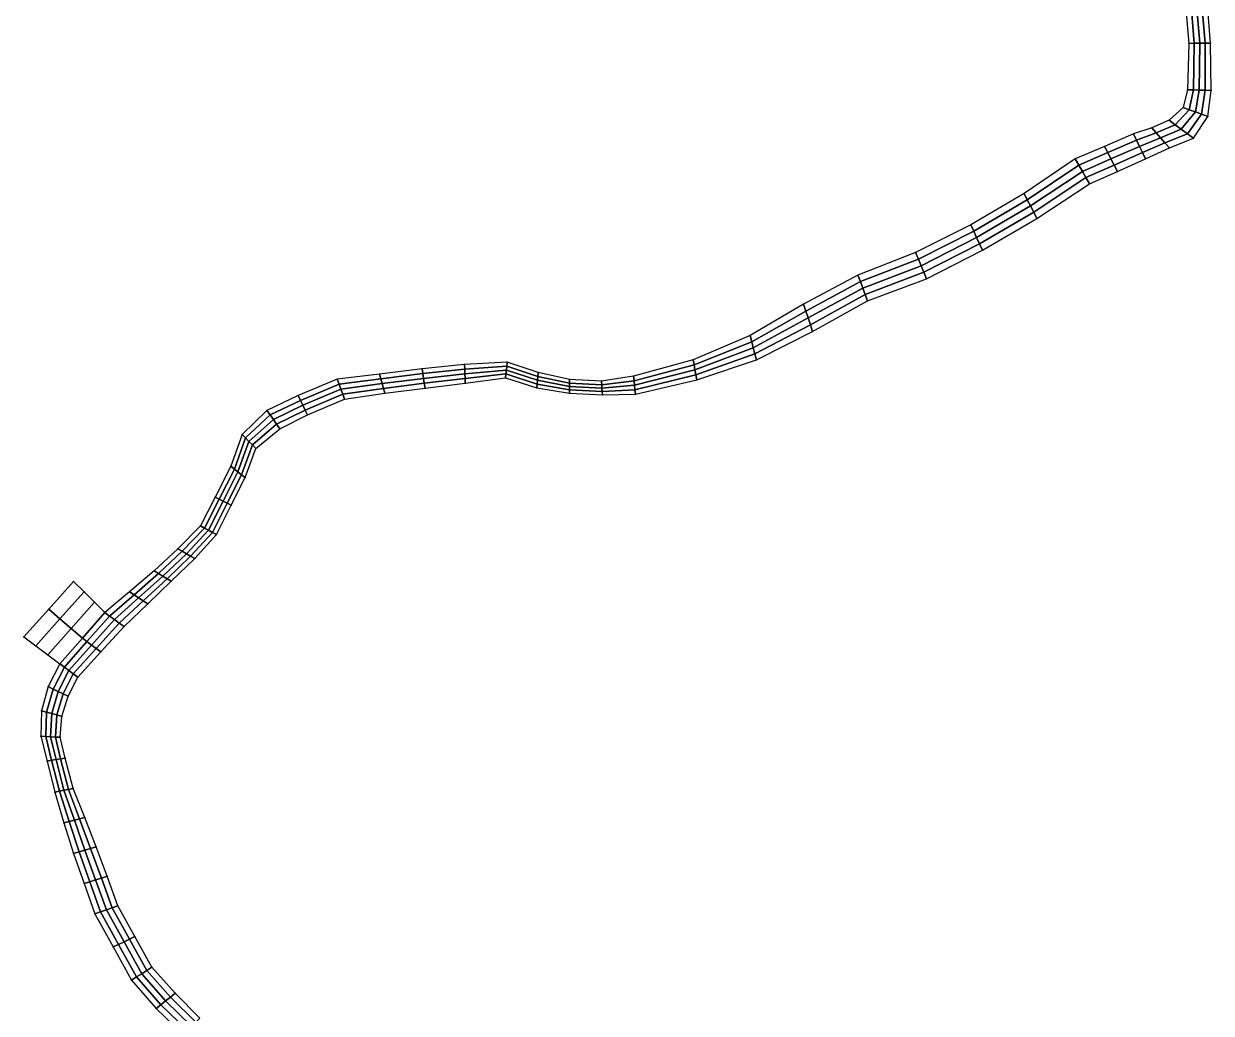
# Model space of a CAD drawing. Extents: x 380707 to 407438, y 6452841 to 6483357.
# Drawn here: x 405759 to 406925, y 6481448 to 6482420 of the extents above; entities that cross this region are included whole.
import ezdxf

# ---------------------------------------------------------------- set-up
doc = ezdxf.new("R2010")
doc.units = 0
for name, color, linetype in [('MESH_BOUND', 25, 'CONTINUOUS'), ('MESH_ELEMS', 18, 'CONTINUOUS'), ('MESH_NODES', 18, 'CONTINUOUS')]:
    doc.layers.add(name, color=color, linetype=linetype)

msp = doc.modelspace()

# ---------------------------------------------------------------- linework, layer by layer
at = {"layer": 'MESH_BOUND', "color": 25}
for points in [[(406899.374, 6482445.8, 2.197), (406903.175, 6482400.51, 2.156)], [(406924.69, 6482400.67, 2.935), (406920.916, 6482446.82, 2.955)], [(406903.175, 6482400.51, 2.156), (406901.869, 6482354.98, 1.954)], [(406925.285, 6482354.33, 2.715), (406924.69, 6482400.67, 2.935)], [(406901.869, 6482354.98, 1.954), (406897.607, 6482337.52, 1.941)], [(406921.864, 6482328.77, 2.942), (406925.285, 6482354.33, 2.715)], [(406897.607, 6482337.52, 1.941), (406883.888, 6482325.13, 2.434)], [(406907.859, 6482307.37, 2.634), (406921.864, 6482328.77, 2.942)], [(406866.813, 6482317.52, 2.259), (406849, 6482311.6, 1.818)], [(406883.888, 6482325.13, 2.434), (406866.813, 6482317.52, 2.259)], [(406849, 6482311.6, 1.818), (406820.4, 6482299.35, 2.049)], [(406884.132, 6482297.86, 2.677), (406907.859, 6482307.37, 2.634)], [(406820.4, 6482299.35, 2.049), (406791.8, 6482287.1, 2.256)], [(406860.7, 6482287.1, 2.396), (406884.132, 6482297.86, 2.677)], [(406791.8, 6482287.1, 2.256), (406741.429, 6482253.16, 2.322)], [(406833.25, 6482274.85, 2.515), (406860.7, 6482287.1, 2.396)], [(406805.8, 6482262.6, 2.263), (406833.25, 6482274.85, 2.515)], [(406754.083, 6482228.66, 2.103), (406805.8, 6482262.6, 2.263)], [(406741.429, 6482253.16, 2.322), (406689.128, 6482222.4, 2.809)], [(406700.752, 6482197.38, 1.746), (406754.083, 6482228.66, 2.103)], [(406689.128, 6482222.4, 2.809), (406634.988, 6482195.09, 1.677)], [(406634.988, 6482195.09, 1.677), (406578.404, 6482173.01, 1.805)], [(406645.772, 6482169.34, 1.91), (406700.752, 6482197.38, 1.746)], [(406578.404, 6482173.01, 1.805), (406524.94, 6482144.32, 1.602)], [(406587.823, 6482147.69, 2.189), (406645.772, 6482169.34, 1.91)], [(406524.94, 6482144.32, 1.602), (406472.52, 6482113.65, 2.541)], [(406533.902, 6482117.59, 1.396), (406587.823, 6482147.69, 2.189)], [(406472.52, 6482113.65, 2.541), (406416.668, 6482089.98, 1.077)], [(406478.756, 6482089.68, 2.051), (406533.902, 6482117.59, 1.396)], [(406192.097, 6482085.29, 0.801), (406150.379, 6482081.11, 0.997)], [(406234, 6482087.4, 1.214), (406192.097, 6482085.29, 0.801)], [(406264.243, 6482077.42, 0.924), (406234, 6482087.4, 1.214)], [(406416.668, 6482089.98, 1.077), (406358.144, 6482073.74, 0.774)], [(406420.091, 6482070.21, 2.665), (406478.756, 6482089.68, 2.051)], [(406108.752, 6482075.87, 1.029), (406067.096, 6482070.86, 1.155)], [(406150.379, 6482081.11, 0.997), (406108.752, 6482075.87, 1.029)], [(406192.85, 6482066.81, 1.79), (406232.3, 6482072.3, 1.345)], [(406232.3, 6482072.3, 1.345), (406263.171, 6482062.22, 2.16)], [(406295.178, 6482070.39, 1.354), (406264.243, 6482077.42, 0.924)], [(406358.144, 6482073.74, 0.774), (406326.684, 6482068.78, 1.456)], [(406067.096, 6482070.86, 1.155), (406028.644, 6482054.83, 0.814)], [(406113.784, 6482057.17, 1.699), (406153.311, 6482062.03, 2.197)], [(406153.311, 6482062.03, 2.197), (406192.85, 6482066.81, 1.79)], [(406263.171, 6482062.22, 2.16), (406295.011, 6482057.01, 2.436)], [(406326.684, 6482068.78, 1.456), (406295.178, 6482070.39, 1.354)], [(406359.884, 6482056.01, 2.358), (406420.091, 6482070.21, 2.665)], [(406028.644, 6482054.83, 0.814), (405998.077, 6482040.2, 0.955)], [(406038.035, 6482035.79, 2.56), (406074.391, 6482051.29, 2.397)], [(406074.391, 6482051.29, 2.397), (406113.784, 6482057.17, 1.699)], [(406295.011, 6482057.01, 2.436), (406327.415, 6482055.42, 2.282)], [(406327.415, 6482055.42, 2.282), (406359.884, 6482056.01, 2.358)], [(405998.077, 6482040.2, 0.955), (405973.777, 6482016.7, 0.702)], [(406010.741, 6482022.14, 1.749), (406038.035, 6482035.79, 2.56)], [(405973.777, 6482016.7, 0.702), (405962.612, 6481985.37, 1.196)], [(405987.105, 6482002.9, 2.671), (406010.741, 6482022.14, 1.749)], [(405976.684, 6481974.35, 2.105), (405987.105, 6482002.9, 2.671)], [(405962.612, 6481985.37, 1.196), (405947.238, 6481955.17, 1.402)], [(405963.034, 6481947.05, 0.734), (405976.684, 6481974.35, 2.105)], [(405947.238, 6481955.17, 1.402), (405932.832, 6481926.86, 1.569)], [(405948.663, 6481918.32, 1.511), (405963.034, 6481947.05, 0.734)], [(405932.832, 6481926.86, 1.569), (405910.655, 6481904.33, 1.042)], [(405927.284, 6481894.74, 0.868), (405948.663, 6481918.32, 1.511)], [(405910.655, 6481904.33, 1.042), (405887.514, 6481882.59, 0.459)], [(405904.162, 6481872.44, 1.779), (405927.284, 6481894.74, 0.868)], [(405887.514, 6481882.59, 0.459), (405863.207, 6481862.14, 0.393)], [(405808.3, 6481872.1, 2.307), (405783.8, 6481844.95, 2.788)], [(405818.496, 6481861.96, 2.088), (405808.3, 6481872.1, 2.307)], [(405880.998, 6481850.19, 1.964), (405904.162, 6481872.44, 1.779)], [(405828.696, 6481851.83, 1.889), (405818.496, 6481861.96, 2.088)], [(405838.9, 6481841.7, 0.943), (405828.696, 6481851.83, 1.889)], [(405863.207, 6481862.14, 0.393), (405838.9, 6481841.7, 0.943)], [(405783.8, 6481844.95, 2.788), (405759.3, 6481817.8, 1.444)], [(405857.83, 6481827.94, 2.133), (405880.998, 6481850.19, 1.964)], [(405835.084, 6481803.12, 2.259), (405857.83, 6481827.94, 2.133)], [(405759.3, 6481817.8, 1.444), (405771.13, 6481809.01, 1.756)], [(405771.13, 6481809.01, 1.756), (405782.954, 6481800.22, 1.089)], [(405782.954, 6481800.22, 1.089), (405794.762, 6481791.4, 0.98)], [(405812.342, 6481778.29, 2.857), (405835.084, 6481803.12, 2.259)], [(405794.762, 6481791.4, 0.98), (405783.3, 6481769.04, 0.906)], [(405783.3, 6481769.04, 0.906), (405776.729, 6481745.37, 1.326)], [(405802.878, 6481759.62, 2.728), (405812.342, 6481778.29, 2.857)], [(405796.742, 6481739.86, 2.65), (405802.878, 6481759.62, 2.728)], [(405776.729, 6481745.37, 1.326), (405776.167, 6481720.35, 1.726)], [(405795.116, 6481719.26, 2.601), (405796.742, 6481739.86, 2.65)], [(405776.167, 6481720.35, 1.726), (405782.144, 6481695.95, 1.512)], [(405799.89, 6481698.88, 2.648), (405795.116, 6481719.26, 2.601)], [(405782.144, 6481695.95, 1.512), (405789.792, 6481665.47, 1.249)], [(405807.712, 6481669.09, 2.786), (405799.89, 6481698.88, 2.648)], [(405789.792, 6481665.47, 1.249), (405798.75, 6481635.34, 0.995)], [(405819.217, 6481640.47, 2.588), (405807.712, 6481669.09, 2.786)], [(405798.75, 6481635.34, 0.995), (405808.043, 6481605.32, 1.665)], [(405830.471, 6481611.75, 2.208), (405819.217, 6481640.47, 2.588)], [(405841.137, 6481582.8, 2.59), (405830.471, 6481611.75, 2.208)], [(405808.043, 6481605.32, 1.665), (405818.57, 6481575.71, 1.282)], [(405851.804, 6481553.85, 2.073), (405841.137, 6481582.8, 2.59)], [(405818.57, 6481575.71, 1.282), (405829.098, 6481546.09, 1.122)], [(405868.495, 6481523.75, 2.816), (405851.804, 6481553.85, 2.073)], [(405829.098, 6481546.09, 1.122), (405847.048, 6481513.43, 0.812)], [(405847.048, 6481513.43, 0.812), (405864.997, 6481480.78, 1.481)], [(405885.189, 6481493.64, 2.368), (405868.495, 6481523.75, 2.816)], [(405907.856, 6481468.05, 2.455), (405885.189, 6481493.64, 2.368)], [(405864.997, 6481480.78, 1.481), (405889.422, 6481453.07, 1.622)], [(405932.214, 6481443.72, 2.878), (405907.856, 6481468.05, 2.455)], [(405889.422, 6481453.07, 1.622), (405916.237, 6481427.19, 1.552)]]:
    msp.add_polyline3d(points, dxfattribs=at)
at = {"layer": 'MESH_ELEMS', "color": 178}
for points in [[(406903.175, 6482400.51, 2.156), (406908.554, 6482400.55, 1.895), (406904.759, 6482446.06, 1.97), (406899.374, 6482445.8, 2.197)], [(406908.554, 6482400.55, 1.895), (406913.933, 6482400.59, 1.921), (406910.145, 6482446.31, 1.786), (406904.759, 6482446.06, 1.97)], [(406913.933, 6482400.59, 1.921), (406919.311, 6482400.63, 2.671), (406915.531, 6482446.57, 2.893), (406910.145, 6482446.31, 1.786)], [(406919.311, 6482400.63, 2.671), (406924.69, 6482400.67, 2.935), (406920.916, 6482446.82, 2.955), (406915.531, 6482446.57, 2.893)], [(406901.869, 6482354.98, 1.954), (406907.723, 6482354.82, 2.073), (406908.554, 6482400.55, 1.895), (406903.175, 6482400.51, 2.156)], [(406907.723, 6482354.82, 2.073), (406913.577, 6482354.66, 2.155), (406913.933, 6482400.59, 1.921), (406908.554, 6482400.55, 1.895)], [(406913.577, 6482354.66, 2.155), (406919.431, 6482354.49, 2.287), (406919.311, 6482400.63, 2.671), (406913.933, 6482400.59, 1.921)], [(406919.431, 6482354.49, 2.287), (406925.285, 6482354.33, 2.715), (406924.69, 6482400.67, 2.935), (406919.311, 6482400.63, 2.671)], [(406897.607, 6482337.52, 1.941), (406903.671, 6482335.34, 2.065), (406907.723, 6482354.82, 2.073), (406901.869, 6482354.98, 1.954)], [(406903.671, 6482335.34, 2.065), (406909.735, 6482333.15, 1.852), (406913.577, 6482354.66, 2.155), (406907.723, 6482354.82, 2.073)], [(406909.735, 6482333.15, 1.852), (406915.8, 6482330.96, 2.224), (406919.431, 6482354.49, 2.287), (406913.577, 6482354.66, 2.155)], [(406915.8, 6482330.96, 2.224), (406921.864, 6482328.77, 2.942), (406925.285, 6482354.33, 2.715), (406919.431, 6482354.49, 2.287)], [(406883.888, 6482325.13, 2.434), (406889.881, 6482320.69, 2.739), (406903.671, 6482335.34, 2.065), (406897.607, 6482337.52, 1.941)], [(406889.881, 6482320.69, 2.739), (406895.874, 6482316.25, 2.738), (406909.735, 6482333.15, 1.852), (406903.671, 6482335.34, 2.065)], [(406895.874, 6482316.25, 2.738), (406901.866, 6482311.81, 2.227), (406915.8, 6482330.96, 2.224), (406909.735, 6482333.15, 1.852)], [(406901.866, 6482311.81, 2.227), (406907.859, 6482307.37, 2.634), (406921.864, 6482328.77, 2.942), (406915.8, 6482330.96, 2.224)], [(406849, 6482311.6, 1.818), (406851.925, 6482305.47, 1.945), (406871.143, 6482312.6, 2.07), (406866.813, 6482317.52, 2.259)], [(406866.813, 6482317.52, 2.259), (406871.143, 6482312.6, 2.07), (406889.881, 6482320.69, 2.739), (406883.888, 6482325.13, 2.434)], [(406871.143, 6482312.6, 2.07), (406875.473, 6482307.69, 2.006), (406895.874, 6482316.25, 2.738), (406889.881, 6482320.69, 2.739)], [(406820.4, 6482299.35, 2.049), (406823.613, 6482293.22, 2.272), (406851.925, 6482305.47, 1.945), (406849, 6482311.6, 1.818)], [(406823.613, 6482293.22, 2.272), (406826.825, 6482287.1, 2.353), (406854.85, 6482299.35, 2.125), (406851.925, 6482305.47, 1.945)], [(406851.925, 6482305.47, 1.945), (406854.85, 6482299.35, 2.125), (406875.473, 6482307.69, 2.006), (406871.143, 6482312.6, 2.07)], [(406854.85, 6482299.35, 2.125), (406857.775, 6482293.22, 2.261), (406879.802, 6482302.77, 2.312), (406875.473, 6482307.69, 2.006)], [(406875.473, 6482307.69, 2.006), (406879.802, 6482302.77, 2.312), (406901.866, 6482311.81, 2.227), (406895.874, 6482316.25, 2.738)], [(406879.802, 6482302.77, 2.312), (406884.132, 6482297.86, 2.677), (406907.859, 6482307.37, 2.634), (406901.866, 6482311.81, 2.227)], [(406791.8, 6482287.1, 2.256), (406795.3, 6482280.97, 2.642), (406823.613, 6482293.22, 2.272), (406820.4, 6482299.35, 2.049)], [(406826.825, 6482287.1, 2.353), (406830.037, 6482280.97, 2.434), (406857.775, 6482293.22, 2.261), (406854.85, 6482299.35, 2.125)], [(406857.775, 6482293.22, 2.261), (406860.7, 6482287.1, 2.396), (406884.132, 6482297.86, 2.677), (406879.802, 6482302.77, 2.312)], [(406741.429, 6482253.16, 2.322), (406744.593, 6482247.04, 1.388), (406795.3, 6482280.97, 2.642), (406791.8, 6482287.1, 2.256)], [(406795.3, 6482280.97, 2.642), (406798.8, 6482274.85, 2.539), (406826.825, 6482287.1, 2.353), (406823.613, 6482293.22, 2.272)], [(406798.8, 6482274.85, 2.539), (406802.3, 6482268.72, 2.401), (406830.037, 6482280.97, 2.434), (406826.825, 6482287.1, 2.353)], [(406830.037, 6482280.97, 2.434), (406833.25, 6482274.85, 2.515), (406860.7, 6482287.1, 2.396), (406857.775, 6482293.22, 2.261)], [(406744.593, 6482247.04, 1.388), (406747.756, 6482240.91, 1.464), (406798.8, 6482274.85, 2.539), (406795.3, 6482280.97, 2.642)], [(406747.756, 6482240.91, 1.464), (406750.92, 6482234.79, 2.1), (406802.3, 6482268.72, 2.401), (406798.8, 6482274.85, 2.539)], [(406802.3, 6482268.72, 2.401), (406805.8, 6482262.6, 2.263), (406833.25, 6482274.85, 2.515), (406830.037, 6482280.97, 2.434)], [(406750.92, 6482234.79, 2.1), (406754.083, 6482228.66, 2.103), (406805.8, 6482262.6, 2.263), (406802.3, 6482268.72, 2.401)], [(406689.128, 6482222.4, 2.809), (406692.034, 6482216.14, 2.515), (406744.593, 6482247.04, 1.388), (406741.429, 6482253.16, 2.322)], [(406692.034, 6482216.14, 2.515), (406694.94, 6482209.89, 2.034), (406747.756, 6482240.91, 1.464), (406744.593, 6482247.04, 1.388)], [(406694.94, 6482209.89, 2.034), (406697.846, 6482203.63, 1.513), (406750.92, 6482234.79, 2.1), (406747.756, 6482240.91, 1.464)], [(406697.846, 6482203.63, 1.513), (406700.752, 6482197.38, 1.746), (406754.083, 6482228.66, 2.103), (406750.92, 6482234.79, 2.1)], [(406634.988, 6482195.09, 1.677), (406637.684, 6482188.65, 1.676), (406692.034, 6482216.14, 2.515), (406689.128, 6482222.4, 2.809)], [(406637.684, 6482188.65, 1.676), (406640.38, 6482182.21, 2.058), (406694.94, 6482209.89, 2.034), (406692.034, 6482216.14, 2.515)], [(406640.38, 6482182.21, 2.058), (406643.076, 6482175.77, 1.801), (406697.846, 6482203.63, 1.513), (406694.94, 6482209.89, 2.034)], [(406643.076, 6482175.77, 1.801), (406645.772, 6482169.34, 1.91), (406700.752, 6482197.38, 1.746), (406697.846, 6482203.63, 1.513)], [(406578.404, 6482173.01, 1.805), (406580.759, 6482166.68, 1.619), (406637.684, 6482188.65, 1.676), (406634.988, 6482195.09, 1.677)], [(406580.759, 6482166.68, 1.619), (406583.113, 6482160.35, 1.886), (406640.38, 6482182.21, 2.058), (406637.684, 6482188.65, 1.676)], [(406583.113, 6482160.35, 1.886), (406585.468, 6482154.02, 2.137), (406643.076, 6482175.77, 1.801), (406640.38, 6482182.21, 2.058)], [(406524.94, 6482144.32, 1.602), (406527.181, 6482137.64, 1.804), (406580.759, 6482166.68, 1.619), (406578.404, 6482173.01, 1.805)], [(406527.181, 6482137.64, 1.804), (406529.421, 6482130.96, 2.101), (406583.113, 6482160.35, 1.886), (406580.759, 6482166.68, 1.619)], [(406585.468, 6482154.02, 2.137), (406587.823, 6482147.69, 2.189), (406645.772, 6482169.34, 1.91), (406643.076, 6482175.77, 1.801)], [(406529.421, 6482130.96, 2.101), (406531.662, 6482124.27, 1.795), (406585.468, 6482154.02, 2.137), (406583.113, 6482160.35, 1.886)], [(406531.662, 6482124.27, 1.795), (406533.902, 6482117.59, 1.396), (406587.823, 6482147.69, 2.189), (406585.468, 6482154.02, 2.137)], [(406472.52, 6482113.65, 2.541), (406474.079, 6482107.66, 1.541), (406527.181, 6482137.64, 1.804), (406524.94, 6482144.32, 1.602)], [(406474.079, 6482107.66, 1.541), (406475.638, 6482101.67, 0.821), (406529.421, 6482130.96, 2.101), (406527.181, 6482137.64, 1.804)], [(406475.638, 6482101.67, 0.821), (406477.197, 6482095.67, 1.398), (406531.662, 6482124.27, 1.795), (406529.421, 6482130.96, 2.101)], [(406477.197, 6482095.67, 1.398), (406478.756, 6482089.68, 2.051), (406533.902, 6482117.59, 1.396), (406531.662, 6482124.27, 1.795)], [(406416.668, 6482089.98, 1.077), (406417.524, 6482085.04, 0.796), (406474.079, 6482107.66, 1.541), (406472.52, 6482113.65, 2.541)], [(406417.524, 6482085.04, 0.796), (406418.38, 6482080.1, 1.366), (406475.638, 6482101.67, 0.821), (406474.079, 6482107.66, 1.541)], [(406418.38, 6482080.1, 1.366), (406419.235, 6482075.15, 2.537), (406477.197, 6482095.67, 1.398), (406475.638, 6482101.67, 0.821)], [(406419.235, 6482075.15, 2.537), (406420.091, 6482070.21, 2.665), (406478.756, 6482089.68, 2.051), (406477.197, 6482095.67, 1.398)], [(406150.379, 6482081.11, 0.997), (406151.112, 6482076.34, 1.697), (406192.286, 6482080.67, 0.965), (406192.097, 6482085.29, 0.801)], [(406192.097, 6482085.29, 0.801), (406192.286, 6482080.67, 0.965), (406233.575, 6482083.63, 1.049), (406234, 6482087.4, 1.214)], [(406234, 6482087.4, 1.214), (406233.575, 6482083.63, 1.049), (406263.975, 6482073.62, 1.117), (406264.243, 6482077.42, 0.924)], [(406358.144, 6482073.74, 0.774), (406358.579, 6482069.31, 1.017), (406417.524, 6482085.04, 0.796), (406416.668, 6482089.98, 1.077)], [(406358.579, 6482069.31, 1.017), (406359.014, 6482064.88, 1.828), (406418.38, 6482080.1, 1.366), (406417.524, 6482085.04, 0.796)], [(406067.096, 6482070.86, 1.155), (406068.92, 6482065.97, 1.827), (406110.01, 6482071.2, 1.138), (406108.752, 6482075.87, 1.029)], [(406108.752, 6482075.87, 1.029), (406110.01, 6482071.2, 1.138), (406151.112, 6482076.34, 1.697), (406150.379, 6482081.11, 0.997)], [(406110.01, 6482071.2, 1.138), (406111.268, 6482066.52, 1.31), (406151.845, 6482071.57, 2.337), (406151.112, 6482076.34, 1.697)], [(406151.112, 6482076.34, 1.697), (406151.845, 6482071.57, 2.337), (406192.474, 6482076.05, 1.724), (406192.286, 6482080.67, 0.965)], [(406151.845, 6482071.57, 2.337), (406152.578, 6482066.8, 2.59), (406192.662, 6482071.43, 2.16), (406192.474, 6482076.05, 1.724)], [(406192.286, 6482080.67, 0.965), (406192.474, 6482076.05, 1.724), (406233.15, 6482079.85, 1.079), (406233.575, 6482083.63, 1.049)], [(406192.474, 6482076.05, 1.724), (406192.662, 6482071.43, 2.16), (406232.725, 6482076.08, 1.17), (406233.15, 6482079.85, 1.079)], [(406192.662, 6482071.43, 2.16), (406192.85, 6482066.81, 1.79), (406232.3, 6482072.3, 1.345), (406232.725, 6482076.08, 1.17)], [(406232.725, 6482076.08, 1.17), (406232.3, 6482072.3, 1.345), (406263.171, 6482062.22, 2.16), (406263.439, 6482066.02, 1.872)], [(406233.15, 6482079.85, 1.079), (406232.725, 6482076.08, 1.17), (406263.439, 6482066.02, 1.872), (406263.707, 6482069.82, 1.435)], [(406233.575, 6482083.63, 1.049), (406233.15, 6482079.85, 1.079), (406263.707, 6482069.82, 1.435), (406263.975, 6482073.62, 1.117)], [(406263.975, 6482073.62, 1.117), (406263.707, 6482069.82, 1.435), (406295.094, 6482063.7, 2.198), (406295.136, 6482067.04, 1.813)], [(406264.243, 6482077.42, 0.924), (406263.975, 6482073.62, 1.117), (406295.136, 6482067.04, 1.813), (406295.178, 6482070.39, 1.354)], [(406326.684, 6482068.78, 1.456), (406326.867, 6482065.44, 1.932), (406358.579, 6482069.31, 1.017), (406358.144, 6482073.74, 0.774)], [(406359.014, 6482064.88, 1.828), (406359.449, 6482060.44, 2.27), (406419.235, 6482075.15, 2.537), (406418.38, 6482080.1, 1.366)], [(406359.449, 6482060.44, 2.27), (406359.884, 6482056.01, 2.358), (406420.091, 6482070.21, 2.665), (406419.235, 6482075.15, 2.537)], [(406028.644, 6482054.83, 0.814), (406030.992, 6482050.07, 1.598), (406068.92, 6482065.97, 1.827), (406067.096, 6482070.86, 1.155)], [(406030.992, 6482050.07, 1.598), (406033.34, 6482045.31, 2.532), (406070.744, 6482061.08, 2.199), (406068.92, 6482065.97, 1.827)], [(406033.34, 6482045.31, 2.532), (406035.687, 6482040.55, 2.546), (406072.567, 6482056.18, 2.342), (406070.744, 6482061.08, 2.199)], [(406068.92, 6482065.97, 1.827), (406070.744, 6482061.08, 2.199), (406111.268, 6482066.52, 1.31), (406110.01, 6482071.2, 1.138)], [(406070.744, 6482061.08, 2.199), (406072.567, 6482056.18, 2.342), (406112.526, 6482061.85, 1.529), (406111.268, 6482066.52, 1.31)], [(406072.567, 6482056.18, 2.342), (406074.391, 6482051.29, 2.397), (406113.784, 6482057.17, 1.699), (406112.526, 6482061.85, 1.529)], [(406111.268, 6482066.52, 1.31), (406112.526, 6482061.85, 1.529), (406152.578, 6482066.8, 2.59), (406151.845, 6482071.57, 2.337)], [(406112.526, 6482061.85, 1.529), (406113.784, 6482057.17, 1.699), (406153.311, 6482062.03, 2.197), (406152.578, 6482066.8, 2.59)], [(406152.578, 6482066.8, 2.59), (406153.311, 6482062.03, 2.197), (406192.85, 6482066.81, 1.79), (406192.662, 6482071.43, 2.16)], [(406263.439, 6482066.02, 1.872), (406263.171, 6482062.22, 2.16), (406295.011, 6482057.01, 2.436), (406295.053, 6482060.36, 2.361)], [(406263.707, 6482069.82, 1.435), (406263.439, 6482066.02, 1.872), (406295.053, 6482060.36, 2.361), (406295.094, 6482063.7, 2.198)], [(406295.094, 6482063.7, 2.198), (406295.053, 6482060.36, 2.361), (406327.232, 6482058.76, 2.302), (406327.05, 6482062.1, 2.322)], [(406295.136, 6482067.04, 1.813), (406295.094, 6482063.7, 2.198), (406327.05, 6482062.1, 2.322), (406326.867, 6482065.44, 1.932)], [(406295.178, 6482070.39, 1.354), (406295.136, 6482067.04, 1.813), (406326.867, 6482065.44, 1.932), (406326.684, 6482068.78, 1.456)], [(406326.867, 6482065.44, 1.932), (406327.05, 6482062.1, 2.322), (406359.014, 6482064.88, 1.828), (406358.579, 6482069.31, 1.017)], [(406327.05, 6482062.1, 2.322), (406327.232, 6482058.76, 2.302), (406359.449, 6482060.44, 2.27), (406359.014, 6482064.88, 1.828)], [(406327.232, 6482058.76, 2.302), (406327.415, 6482055.42, 2.282), (406359.884, 6482056.01, 2.358), (406359.449, 6482060.44, 2.27)], [(405998.077, 6482040.2, 0.955), (406001.243, 6482035.69, 0.872), (406030.992, 6482050.07, 1.598), (406028.644, 6482054.83, 0.814)], [(406001.243, 6482035.69, 0.872), (406004.409, 6482031.17, 1.165), (406033.34, 6482045.31, 2.532), (406030.992, 6482050.07, 1.598)], [(406035.687, 6482040.55, 2.546), (406038.035, 6482035.79, 2.56), (406074.391, 6482051.29, 2.397), (406072.567, 6482056.18, 2.342)], [(406295.053, 6482060.36, 2.361), (406295.011, 6482057.01, 2.436), (406327.415, 6482055.42, 2.282), (406327.232, 6482058.76, 2.302)], [(405973.777, 6482016.7, 0.702), (405977.109, 6482013.25, 1.781), (406001.243, 6482035.69, 0.872), (405998.077, 6482040.2, 0.955)], [(406004.409, 6482031.17, 1.165), (406007.575, 6482026.65, 1.457), (406035.687, 6482040.55, 2.546), (406033.34, 6482045.31, 2.532)], [(406007.575, 6482026.65, 1.457), (406010.741, 6482022.14, 1.749), (406038.035, 6482035.79, 2.56), (406035.687, 6482040.55, 2.546)], [(405977.109, 6482013.25, 1.781), (405980.441, 6482009.8, 2.717), (406004.409, 6482031.17, 1.165), (406001.243, 6482035.69, 0.872)], [(405980.441, 6482009.8, 2.717), (405983.773, 6482006.35, 2.703), (406007.575, 6482026.65, 1.457), (406004.409, 6482031.17, 1.165)], [(405983.773, 6482006.35, 2.703), (405987.105, 6482002.9, 2.671), (406010.741, 6482022.14, 1.749), (406007.575, 6482026.65, 1.457)], [(405962.612, 6481985.37, 1.196), (405966.13, 6481982.61, 1.747), (405977.109, 6482013.25, 1.781), (405973.777, 6482016.7, 0.702)], [(405966.13, 6481982.61, 1.747), (405969.648, 6481979.86, 2.065), (405980.441, 6482009.8, 2.717), (405977.109, 6482013.25, 1.781)], [(405969.648, 6481979.86, 2.065), (405973.166, 6481977.1, 2.202), (405983.773, 6482006.35, 2.703), (405980.441, 6482009.8, 2.717)], [(405973.166, 6481977.1, 2.202), (405976.684, 6481974.35, 2.105), (405987.105, 6482002.9, 2.671), (405983.773, 6482006.35, 2.703)], [(405947.238, 6481955.17, 1.402), (405951.187, 6481953.14, 0.59), (405966.13, 6481982.61, 1.747), (405962.612, 6481985.37, 1.196)], [(405951.187, 6481953.14, 0.59), (405955.136, 6481951.11, 0.48), (405969.648, 6481979.86, 2.065), (405966.13, 6481982.61, 1.747)], [(405955.136, 6481951.11, 0.48), (405959.085, 6481949.08, 0.496), (405973.166, 6481977.1, 2.202), (405969.648, 6481979.86, 2.065)], [(405959.085, 6481949.08, 0.496), (405963.034, 6481947.05, 0.734), (405976.684, 6481974.35, 2.105), (405973.166, 6481977.1, 2.202)], [(405932.832, 6481926.86, 1.569), (405936.79, 6481924.73, 1.129), (405951.187, 6481953.14, 0.59), (405947.238, 6481955.17, 1.402)], [(405936.79, 6481924.73, 1.129), (405940.747, 6481922.59, 0.707), (405955.136, 6481951.11, 0.48), (405951.187, 6481953.14, 0.59)], [(405940.747, 6481922.59, 0.707), (405944.705, 6481920.46, 1.02), (405959.085, 6481949.08, 0.496), (405955.136, 6481951.11, 0.48)], [(405944.705, 6481920.46, 1.02), (405948.663, 6481918.32, 1.511), (405963.034, 6481947.05, 0.734), (405959.085, 6481949.08, 0.496)], [(405910.655, 6481904.33, 1.042), (405914.813, 6481901.93, 0.724), (405936.79, 6481924.73, 1.129), (405932.832, 6481926.86, 1.569)], [(405914.813, 6481901.93, 0.724), (405918.97, 6481899.54, 0.719), (405940.747, 6481922.59, 0.707), (405936.79, 6481924.73, 1.129)], [(405918.97, 6481899.54, 0.719), (405923.127, 6481897.14, 0.824), (405944.705, 6481920.46, 1.02), (405940.747, 6481922.59, 0.707)], [(405923.127, 6481897.14, 0.824), (405927.284, 6481894.74, 0.868), (405948.663, 6481918.32, 1.511), (405944.705, 6481920.46, 1.02)], [(405887.514, 6481882.59, 0.459), (405891.676, 6481880.05, 0.321), (405914.813, 6481901.93, 0.724), (405910.655, 6481904.33, 1.042)], [(405891.676, 6481880.05, 0.321), (405895.838, 6481877.52, 0.443), (405918.97, 6481899.54, 0.719), (405914.813, 6481901.93, 0.724)], [(405895.838, 6481877.52, 0.443), (405900, 6481874.98, 1.241), (405923.127, 6481897.14, 0.824), (405918.97, 6481899.54, 0.719)], [(405900, 6481874.98, 1.241), (405904.162, 6481872.44, 1.779), (405927.284, 6481894.74, 0.868), (405923.127, 6481897.14, 0.824)], [(405863.207, 6481862.14, 0.393), (405867.655, 6481859.16, 0.714), (405891.676, 6481880.05, 0.321), (405887.514, 6481882.59, 0.459)], [(405867.655, 6481859.16, 0.714), (405872.102, 6481856.17, 1.595), (405895.838, 6481877.52, 0.443), (405891.676, 6481880.05, 0.321)], [(405872.102, 6481856.17, 1.595), (405876.55, 6481853.18, 1.974), (405900, 6481874.98, 1.241), (405895.838, 6481877.52, 0.443)], [(405876.55, 6481853.18, 1.974), (405880.998, 6481850.19, 1.964), (405904.162, 6481872.44, 1.779), (405900, 6481874.98, 1.241)], [(405818.496, 6481861.96, 2.088), (405808.3, 6481872.1, 2.307), (405783.8, 6481844.95, 2.788), (405794.813, 6481835.49, 2.718)], [(405805.825, 6481826.02, 2.462), (405828.696, 6481851.83, 1.889), (405818.496, 6481861.96, 2.088), (405794.813, 6481835.49, 2.718)], [(405805.825, 6481826.02, 2.462), (405816.831, 6481816.55, 0.844), (405838.9, 6481841.7, 0.943), (405828.696, 6481851.83, 1.889)], [(405838.9, 6481841.7, 0.943), (405843.633, 6481838.26, 1.079), (405867.655, 6481859.16, 0.714), (405863.207, 6481862.14, 0.393)], [(405843.633, 6481838.26, 1.079), (405848.365, 6481834.82, 1.696), (405872.102, 6481856.17, 1.595), (405867.655, 6481859.16, 0.714)], [(405848.365, 6481834.82, 1.696), (405853.098, 6481831.38, 2.103), (405876.55, 6481853.18, 1.974), (405872.102, 6481856.17, 1.595)], [(405853.098, 6481831.38, 2.103), (405857.83, 6481827.94, 2.133), (405880.998, 6481850.19, 1.964), (405876.55, 6481853.18, 1.974)], [(405783.8, 6481844.95, 2.788), (405759.3, 6481817.8, 1.444), (405771.13, 6481809.01, 1.756), (405794.813, 6481835.49, 2.718)], [(405816.831, 6481816.55, 0.844), (405821.394, 6481813.19, 1.197), (405843.633, 6481838.26, 1.079), (405838.9, 6481841.7, 0.943)], [(405782.954, 6481800.22, 1.089), (405805.825, 6481826.02, 2.462), (405794.813, 6481835.49, 2.718), (405771.13, 6481809.01, 1.756)], [(405821.394, 6481813.19, 1.197), (405825.957, 6481809.83, 1.937), (405848.365, 6481834.82, 1.696), (405843.633, 6481838.26, 1.079)], [(405825.957, 6481809.83, 1.937), (405830.52, 6481806.48, 2.308), (405853.098, 6481831.38, 2.103), (405848.365, 6481834.82, 1.696)], [(405830.52, 6481806.48, 2.308), (405835.084, 6481803.12, 2.259), (405857.83, 6481827.94, 2.133), (405853.098, 6481831.38, 2.103)], [(405794.762, 6481791.4, 0.98), (405816.831, 6481816.55, 0.844), (405805.825, 6481826.02, 2.462), (405782.954, 6481800.22, 1.089)], [(405794.762, 6481791.4, 0.98), (405799.157, 6481788.12, 0.85), (405821.394, 6481813.19, 1.197), (405816.831, 6481816.55, 0.844)], [(405799.157, 6481788.12, 0.85), (405803.552, 6481784.85, 1.141), (405825.957, 6481809.83, 1.937), (405821.394, 6481813.19, 1.197)], [(405803.552, 6481784.85, 1.141), (405807.947, 6481781.57, 2.118), (405830.52, 6481806.48, 2.308), (405825.957, 6481809.83, 1.937)], [(405807.947, 6481781.57, 2.118), (405812.342, 6481778.29, 2.857), (405835.084, 6481803.12, 2.259), (405830.52, 6481806.48, 2.308)], [(405783.3, 6481769.04, 0.906), (405788.195, 6481766.69, 0.6), (405799.157, 6481788.12, 0.85), (405794.762, 6481791.4, 0.98)], [(405788.195, 6481766.69, 0.6), (405793.089, 6481764.33, 0.476), (405803.552, 6481784.85, 1.141), (405799.157, 6481788.12, 0.85)], [(405793.089, 6481764.33, 0.476), (405797.984, 6481761.97, 1.227), (405807.947, 6481781.57, 2.118), (405803.552, 6481784.85, 1.141)], [(405797.984, 6481761.97, 1.227), (405802.878, 6481759.62, 2.728), (405812.342, 6481778.29, 2.857), (405807.947, 6481781.57, 2.118)], [(405776.729, 6481745.37, 1.326), (405781.732, 6481743.99, 0.287), (405788.195, 6481766.69, 0.6), (405783.3, 6481769.04, 0.906)], [(405781.732, 6481743.99, 0.287), (405786.735, 6481742.62, 0.764), (405793.089, 6481764.33, 0.476), (405788.195, 6481766.69, 0.6)], [(405786.735, 6481742.62, 0.764), (405791.739, 6481741.24, 1.42), (405797.984, 6481761.97, 1.227), (405793.089, 6481764.33, 0.476)], [(405791.739, 6481741.24, 1.42), (405796.742, 6481739.86, 2.65), (405802.878, 6481759.62, 2.728), (405797.984, 6481761.97, 1.227)], [(405776.167, 6481720.35, 1.726), (405780.904, 6481720.08, 0.988), (405781.732, 6481743.99, 0.287), (405776.729, 6481745.37, 1.326)], [(405780.904, 6481720.08, 0.988), (405785.641, 6481719.81, 1.593), (405786.735, 6481742.62, 0.764), (405781.732, 6481743.99, 0.287)], [(405785.641, 6481719.81, 1.593), (405790.379, 6481719.53, 2.382), (405791.739, 6481741.24, 1.42), (405786.735, 6481742.62, 0.764)], [(405790.379, 6481719.53, 2.382), (405795.116, 6481719.26, 2.601), (405796.742, 6481739.86, 2.65), (405791.739, 6481741.24, 1.42)], [(405782.144, 6481695.95, 1.512), (405786.58, 6481696.68, 1.019), (405780.904, 6481720.08, 0.988), (405776.167, 6481720.35, 1.726)], [(405786.58, 6481696.68, 1.019), (405791.017, 6481697.42, 0.966), (405785.641, 6481719.81, 1.593), (405780.904, 6481720.08, 0.988)], [(405791.017, 6481697.42, 0.966), (405795.454, 6481698.15, 2.243), (405790.379, 6481719.53, 2.382), (405785.641, 6481719.81, 1.593)], [(405795.454, 6481698.15, 2.243), (405799.89, 6481698.88, 2.648), (405795.116, 6481719.26, 2.601), (405790.379, 6481719.53, 2.382)], [(405789.792, 6481665.47, 1.249), (405794.272, 6481666.37, 0.883), (405786.58, 6481696.68, 1.019), (405782.144, 6481695.95, 1.512)], [(405794.272, 6481666.37, 0.883), (405798.752, 6481667.28, 0.944), (405791.017, 6481697.42, 0.966), (405786.58, 6481696.68, 1.019)], [(405798.752, 6481667.28, 0.944), (405803.232, 6481668.19, 1.599), (405795.454, 6481698.15, 2.243), (405791.017, 6481697.42, 0.966)], [(405803.232, 6481668.19, 1.599), (405807.712, 6481669.09, 2.786), (405799.89, 6481698.88, 2.648), (405795.454, 6481698.15, 2.243)], [(405798.75, 6481635.34, 0.995), (405803.867, 6481636.62, 0.472), (405794.272, 6481666.37, 0.883), (405789.792, 6481665.47, 1.249)], [(405803.867, 6481636.62, 0.472), (405808.984, 6481637.9, 0.595), (405798.752, 6481667.28, 0.944), (405794.272, 6481666.37, 0.883)], [(405808.984, 6481637.9, 0.595), (405814.101, 6481639.19, 0.982), (405803.232, 6481668.19, 1.599), (405798.752, 6481667.28, 0.944)], [(405814.101, 6481639.19, 0.982), (405819.217, 6481640.47, 2.588), (405807.712, 6481669.09, 2.786), (405803.232, 6481668.19, 1.599)], [(405808.043, 6481605.32, 1.665), (405813.65, 6481606.93, 0.735), (405803.867, 6481636.62, 0.472), (405798.75, 6481635.34, 0.995)], [(405813.65, 6481606.93, 0.735), (405819.257, 6481608.53, 0.681), (405808.984, 6481637.9, 0.595), (405803.867, 6481636.62, 0.472)], [(405819.257, 6481608.53, 0.681), (405824.864, 6481610.14, 1.033), (405814.101, 6481639.19, 0.982), (405808.984, 6481637.9, 0.595)], [(405824.864, 6481610.14, 1.033), (405830.471, 6481611.75, 2.208), (405819.217, 6481640.47, 2.588), (405814.101, 6481639.19, 0.982)], [(405818.57, 6481575.71, 1.282), (405824.212, 6481577.48, 0.552), (405813.65, 6481606.93, 0.735), (405808.043, 6481605.32, 1.665)], [(405824.212, 6481577.48, 0.552), (405829.853, 6481579.25, 0.53), (405819.257, 6481608.53, 0.681), (405813.65, 6481606.93, 0.735)], [(405829.853, 6481579.25, 0.53), (405835.495, 6481581.02, 1.055), (405824.864, 6481610.14, 1.033), (405819.257, 6481608.53, 0.681)], [(405835.495, 6481581.02, 1.055), (405841.137, 6481582.8, 2.59), (405830.471, 6481611.75, 2.208), (405824.864, 6481610.14, 1.033)], [(405846.128, 6481551.91, 1.064), (405851.804, 6481553.85, 2.073), (405841.137, 6481582.8, 2.59), (405835.495, 6481581.02, 1.055)], [(405829.098, 6481546.09, 1.122), (405834.775, 6481548.03, 0.496), (405824.212, 6481577.48, 0.552), (405818.57, 6481575.71, 1.282)], [(405834.775, 6481548.03, 0.496), (405840.451, 6481549.97, 0.512), (405829.853, 6481579.25, 0.53), (405824.212, 6481577.48, 0.552)], [(405840.451, 6481549.97, 0.512), (405846.128, 6481551.91, 1.064), (405835.495, 6481581.02, 1.055), (405829.853, 6481579.25, 0.53)], [(405847.048, 6481513.43, 0.812), (405852.41, 6481516.01, 0.331), (405834.775, 6481548.03, 0.496), (405829.098, 6481546.09, 1.122)], [(405852.41, 6481516.01, 0.331), (405857.772, 6481518.59, 0.647), (405840.451, 6481549.97, 0.512), (405834.775, 6481548.03, 0.496)], [(405857.772, 6481518.59, 0.647), (405863.133, 6481521.17, 1.514), (405846.128, 6481551.91, 1.064), (405840.451, 6481549.97, 0.512)], [(405863.133, 6481521.17, 1.514), (405868.495, 6481523.75, 2.816), (405851.804, 6481553.85, 2.073), (405846.128, 6481551.91, 1.064)], [(405864.997, 6481480.78, 1.481), (405870.045, 6481483.99, 0.427), (405852.41, 6481516.01, 0.331), (405847.048, 6481513.43, 0.812)], [(405870.045, 6481483.99, 0.427), (405875.093, 6481487.21, 0.786), (405857.772, 6481518.59, 0.647), (405852.41, 6481516.01, 0.331)], [(405875.093, 6481487.21, 0.786), (405880.141, 6481490.43, 1.379), (405863.133, 6481521.17, 1.514), (405857.772, 6481518.59, 0.647)], [(405880.141, 6481490.43, 1.379), (405885.189, 6481493.64, 2.368), (405868.495, 6481523.75, 2.816), (405863.133, 6481521.17, 1.514)], [(405898.639, 6481460.56, 1.024), (405903.247, 6481464.3, 1.391), (405880.141, 6481490.43, 1.379), (405875.093, 6481487.21, 0.786)], [(405903.247, 6481464.3, 1.391), (405907.856, 6481468.05, 2.455), (405885.189, 6481493.64, 2.368), (405880.141, 6481490.43, 1.379)], [(405889.422, 6481453.07, 1.622), (405894.031, 6481456.81, 1.053), (405870.045, 6481483.99, 0.427), (405864.997, 6481480.78, 1.481)], [(405894.031, 6481456.81, 1.053), (405898.639, 6481460.56, 1.024), (405875.093, 6481487.21, 0.786), (405870.045, 6481483.99, 0.427)], [(405928.22, 6481439.59, 1.4), (405932.214, 6481443.72, 2.878), (405907.856, 6481468.05, 2.455), (405903.247, 6481464.3, 1.391)], [(405916.237, 6481427.19, 1.552), (405920.232, 6481431.33, 0.755), (405894.031, 6481456.81, 1.053), (405889.422, 6481453.07, 1.622)], [(405920.232, 6481431.33, 0.755), (405924.226, 6481435.46, 0.585), (405898.639, 6481460.56, 1.024), (405894.031, 6481456.81, 1.053)], [(405924.226, 6481435.46, 0.585), (405928.22, 6481439.59, 1.4), (405903.247, 6481464.3, 1.391), (405898.639, 6481460.56, 1.024)]]:
    msp.add_3dface(points, dxfattribs=at)
at = {"layer": 'MESH_NODES', "color": 18}
for p in [(406903.175, 6482400.51, 2.156), (406908.554, 6482400.55, 1.895), (406913.933, 6482400.59, 1.921), (406919.311, 6482400.63, 2.671), (406924.69, 6482400.67, 2.935), (406901.869, 6482354.98, 1.954), (406907.723, 6482354.82, 2.073), (406913.577, 6482354.66, 2.155), (406919.431, 6482354.49, 2.287), (406925.285, 6482354.33, 2.715), (406897.607, 6482337.52, 1.941), (406903.671, 6482335.34, 2.065), (406909.735, 6482333.15, 1.852), (406915.8, 6482330.96, 2.224), (406921.864, 6482328.77, 2.942), (406866.813, 6482317.52, 2.259), (406883.888, 6482325.13, 2.434), (406889.881, 6482320.69, 2.739), (406849, 6482311.6, 1.818), (406851.925, 6482305.47, 1.945), (406871.143, 6482312.6, 2.07), (406875.473, 6482307.69, 2.006), (406895.874, 6482316.25, 2.738), (406901.866, 6482311.81, 2.227), (406907.859, 6482307.37, 2.634), (406820.4, 6482299.35, 2.049), (406854.85, 6482299.35, 2.125), (406879.802, 6482302.77, 2.312), (406884.132, 6482297.86, 2.677), (406791.8, 6482287.1, 2.256), (406823.613, 6482293.22, 2.272), (406826.825, 6482287.1, 2.353), (406857.775, 6482293.22, 2.261), (406860.7, 6482287.1, 2.396), (406795.3, 6482280.97, 2.642), (406798.8, 6482274.85, 2.539), (406830.037, 6482280.97, 2.434), (406833.25, 6482274.85, 2.515), (406802.3, 6482268.72, 2.401), (406805.8, 6482262.6, 2.263), (406741.429, 6482253.16, 2.322), (406744.593, 6482247.04, 1.388), (406747.756, 6482240.91, 1.464), (406750.92, 6482234.79, 2.1), (406754.083, 6482228.66, 2.103), (406689.128, 6482222.4, 2.809), (406692.034, 6482216.14, 2.515), (406694.94, 6482209.89, 2.034), (406697.846, 6482203.63, 1.513), (406634.988, 6482195.09, 1.677), (406700.752, 6482197.38, 1.746), (406637.684, 6482188.65, 1.676), (406640.38, 6482182.21, 2.058), (406578.404, 6482173.01, 1.805), (406580.759, 6482166.68, 1.619), (406643.076, 6482175.77, 1.801), (406645.772, 6482169.34, 1.91), (406583.113, 6482160.35, 1.886), (406585.468, 6482154.02, 2.137), (406524.94, 6482144.32, 1.602), (406587.823, 6482147.69, 2.189), (406527.181, 6482137.64, 1.804), (406529.421, 6482130.96, 2.101), (406531.662, 6482124.27, 1.795), (406472.52, 6482113.65, 2.541), (406474.079, 6482107.66, 1.541), (406533.902, 6482117.59, 1.396), (406475.638, 6482101.67, 0.821), (406477.197, 6482095.67, 1.398), (406192.097, 6482085.29, 0.801), (406234, 6482087.4, 1.214), (406416.668, 6482089.98, 1.077), (406417.524, 6482085.04, 0.796), (406478.756, 6482089.68, 2.051), (406108.752, 6482075.87, 1.029), (406150.379, 6482081.11, 0.997), (406151.112, 6482076.34, 1.697), (406192.286, 6482080.67, 0.965), (406192.474, 6482076.05, 1.724), (406232.3, 6482072.3, 1.345), (406232.725, 6482076.08, 1.17), (406233.15, 6482079.85, 1.079), (406233.575, 6482083.63, 1.049), (406263.975, 6482073.62, 1.117), (406264.243, 6482077.42, 0.924), (406358.144, 6482073.74, 0.774), (406418.38, 6482080.1, 1.366), (406419.235, 6482075.15, 2.537), (406067.096, 6482070.86, 1.155), (406068.92, 6482065.97, 1.827), (406070.744, 6482061.08, 2.199), (406110.01, 6482071.2, 1.138), (406111.268, 6482066.52, 1.31), (406112.526, 6482061.85, 1.529), (406151.845, 6482071.57, 2.337), (406152.578, 6482066.8, 2.59), (406153.311, 6482062.03, 2.197), (406192.662, 6482071.43, 2.16), (406192.85, 6482066.81, 1.79), (406263.171, 6482062.22, 2.16), (406263.439, 6482066.02, 1.872), (406263.707, 6482069.82, 1.435), (406295.094, 6482063.7, 2.198), (406295.136, 6482067.04, 1.813), (406295.178, 6482070.39, 1.354), (406326.684, 6482068.78, 1.456), (406326.867, 6482065.44, 1.932), (406327.05, 6482062.1, 2.322), (406358.579, 6482069.31, 1.017), (406359.014, 6482064.88, 1.828), (406359.449, 6482060.44, 2.27), (406420.091, 6482070.21, 2.665), (406028.644, 6482054.83, 0.814), (406030.992, 6482050.07, 1.598), (406072.567, 6482056.18, 2.342), (406074.391, 6482051.29, 2.397), (406113.784, 6482057.17, 1.699), (406295.011, 6482057.01, 2.436), (406295.053, 6482060.36, 2.361), (406327.232, 6482058.76, 2.302), (406327.415, 6482055.42, 2.282), (406359.884, 6482056.01, 2.358), (405998.077, 6482040.2, 0.955), (406033.34, 6482045.31, 2.532), (406035.687, 6482040.55, 2.546), (406001.243, 6482035.69, 0.872), (406004.409, 6482031.17, 1.165), (406007.575, 6482026.65, 1.457), (406038.035, 6482035.79, 2.56), (405973.777, 6482016.7, 0.702), (406010.741, 6482022.14, 1.749), (405977.109, 6482013.25, 1.781), (405980.441, 6482009.8, 2.717), (405983.773, 6482006.35, 2.703), (405987.105, 6482002.9, 2.671), (405962.612, 6481985.37, 1.196), (405966.13, 6481982.61, 1.747), (405969.648, 6481979.86, 2.065), (405973.166, 6481977.1, 2.202), (405976.684, 6481974.35, 2.105), (405947.238, 6481955.17, 1.402), (405951.187, 6481953.14, 0.59), (405955.136, 6481951.11, 0.48), (405959.085, 6481949.08, 0.496), (405963.034, 6481947.05, 0.734), (405932.832, 6481926.86, 1.569), (405936.79, 6481924.73, 1.129), (405940.747, 6481922.59, 0.707), (405944.705, 6481920.46, 1.02), (405948.663, 6481918.32, 1.511), (405910.655, 6481904.33, 1.042), (405914.813, 6481901.93, 0.724), (405918.97, 6481899.54, 0.719), (405923.127, 6481897.14, 0.824), (405927.284, 6481894.74, 0.868), (405887.514, 6481882.59, 0.459), (405891.676, 6481880.05, 0.321), (405895.838, 6481877.52, 0.443), (405900, 6481874.98, 1.241), (405808.3, 6481872.1, 2.307), (405904.162, 6481872.44, 1.779), (405818.496, 6481861.96, 2.088), (405828.696, 6481851.83, 1.889), (405863.207, 6481862.14, 0.393), (405867.655, 6481859.16, 0.714), (405872.102, 6481856.17, 1.595), (405876.55, 6481853.18, 1.974), (405783.8, 6481844.95, 2.788), (405838.9, 6481841.7, 0.943), (405880.998, 6481850.19, 1.964), (405794.813, 6481835.49, 2.718), (405843.633, 6481838.26, 1.079), (405848.365, 6481834.82, 1.696), (405853.098, 6481831.38, 2.103), (405857.83, 6481827.94, 2.133), (405759.3, 6481817.8, 1.444), (405805.825, 6481826.02, 2.462), (405816.831, 6481816.55, 0.844), (405771.13, 6481809.01, 1.756), (405821.394, 6481813.19, 1.197), (405825.957, 6481809.83, 1.937), (405830.52, 6481806.48, 2.308), (405782.954, 6481800.22, 1.089), (405835.084, 6481803.12, 2.259), (405794.762, 6481791.4, 0.98), (405799.157, 6481788.12, 0.85), (405803.552, 6481784.85, 1.141), (405807.947, 6481781.57, 2.118), (405783.3, 6481769.04, 0.906), (405812.342, 6481778.29, 2.857), (405788.195, 6481766.69, 0.6), (405793.089, 6481764.33, 0.476), (405797.984, 6481761.97, 1.227), (405802.878, 6481759.62, 2.728), (405776.729, 6481745.37, 1.326), (405781.732, 6481743.99, 0.287), (405786.735, 6481742.62, 0.764), (405791.739, 6481741.24, 1.42), (405796.742, 6481739.86, 2.65), (405776.167, 6481720.35, 1.726), (405780.904, 6481720.08, 0.988), (405785.641, 6481719.81, 1.593), (405790.379, 6481719.53, 2.382), (405795.116, 6481719.26, 2.601), (405782.144, 6481695.95, 1.512), (405786.58, 6481696.68, 1.019), (405791.017, 6481697.42, 0.966), (405795.454, 6481698.15, 2.243), (405799.89, 6481698.88, 2.648), (405789.792, 6481665.47, 1.249), (405794.272, 6481666.37, 0.883), (405798.752, 6481667.28, 0.944), (405803.232, 6481668.19, 1.599), (405807.712, 6481669.09, 2.786), (405798.75, 6481635.34, 0.995), (405803.867, 6481636.62, 0.472), (405808.984, 6481637.9, 0.595), (405814.101, 6481639.19, 0.982), (405819.217, 6481640.47, 2.588), (405813.65, 6481606.93, 0.735), (405819.257, 6481608.53, 0.681), (405824.864, 6481610.14, 1.033), (405830.471, 6481611.75, 2.208), (405808.043, 6481605.32, 1.665), (405841.137, 6481582.8, 2.59), (405818.57, 6481575.71, 1.282), (405824.212, 6481577.48, 0.552), (405829.853, 6481579.25, 0.53), (405835.495, 6481581.02, 1.055), (405834.775, 6481548.03, 0.496), (405840.451, 6481549.97, 0.512), (405846.128, 6481551.91, 1.064), (405851.804, 6481553.85, 2.073), (405829.098, 6481546.09, 1.122), (405847.048, 6481513.43, 0.812), (405852.41, 6481516.01, 0.331), (405857.772, 6481518.59, 0.647), (405863.133, 6481521.17, 1.514), (405868.495, 6481523.75, 2.816), (405880.141, 6481490.43, 1.379), (405885.189, 6481493.64, 2.368), (405864.997, 6481480.78, 1.481), (405870.045, 6481483.99, 0.427), (405875.093, 6481487.21, 0.786), (405907.856, 6481468.05, 2.455), (405894.031, 6481456.81, 1.053), (405898.639, 6481460.56, 1.024), (405903.247, 6481464.3, 1.391), (405889.422, 6481453.07, 1.622)]:
    msp.add_point(p, dxfattribs=at)

doc.saveas('drawing.dxf')
